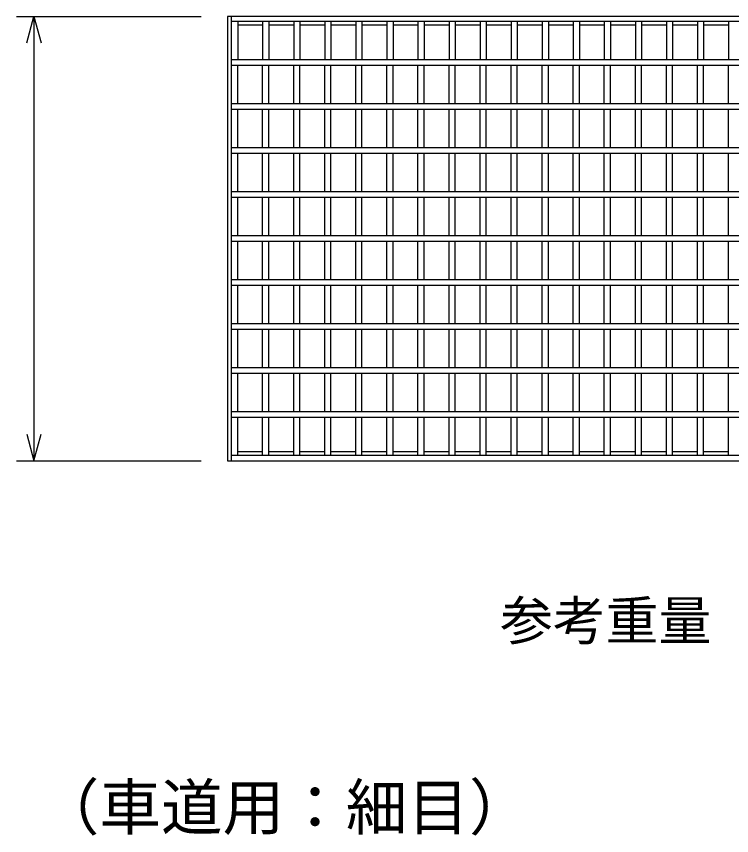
# Model space of a CAD drawing. Units: millimetres, scale not verified. Extents: x -16800 to 16800, y -5940 to 5940.
# Drawn here: x -3444 to -2632, y 1498 to 2429 of the extents above; entities that cross this region are included whole.
import ezdxf
from ezdxf.enums import TextEntityAlignment as Align

# ---------------------------------------------------------------- set-up
doc = ezdxf.new("R2010")
doc.units = ezdxf.units.MM
doc.header["$LTSCALE"] = 20
doc.layers.add('0-0_DIM', color=7, linetype='Continuous', lineweight=25)
doc.layers.add('0-2_HATCH', color=6, linetype='Continuous', lineweight=25)
doc.styles.add('ＭＳ ゴシック', font='')
doc.styles.get('ＭＳ ゴシック').set_extended_font_data('MS Gothic')

msp = doc.modelspace()

# ---------------------------------------------------------------- linework, layer by layer
at = {"layer": '0-0_DIM'}
for p, q in [((-3444.38, 2429.12), (-3234.38, 2429.12)), ((-3424.38, 2429.12), (-3424.38, 1924.12)), ((-3444.38, 1924.12), (-3234.38, 1924.12))]:
    msp.add_line(p, q, dxfattribs=at)
for points in [[(-3432.42, 2399.12), (-3424.38, 2429.12), (-3416.34, 2399.12)], [(-3432.42, 1954.12), (-3424.38, 1924.12), (-3416.34, 1954.12)]]:
    msp.add_lwpolyline(points, dxfattribs=at)
at = {"layer": '0-2_HATCH'}
for p, q in [((-3199.88, 1924.12), (-3199.88, 2429.12)), ((-2204.88, 2423.12), (-3199.88, 2423.12)), ((-3192.88, 2423.12), (-3192.88, 2379.62)), ((-3164.6, 2423.12), (-3164.6, 2379.62)), ((-3157.6, 2423.12), (-3157.6, 2379.62)), ((-3129.31, 2423.12), (-3129.31, 2379.62)), ((-3122.31, 2423.12), (-3122.31, 2379.62)), ((-3094.02, 2423.12), (-3094.02, 2379.62)), ((-3087.02, 2423.12), (-3087.02, 2379.62)), ((-3058.74, 2423.12), (-3058.74, 2379.62)), ((-3051.74, 2423.12), (-3051.74, 2379.62)), ((-3023.45, 2423.12), (-3023.45, 2379.62)), ((-3016.45, 2423.12), (-3016.45, 2379.62)), ((-2988.17, 2423.12), (-2988.17, 2379.62)), ((-2981.17, 2423.12), (-2981.17, 2379.62)), ((-2952.88, 2423.12), (-2952.88, 2379.62)), ((-2945.88, 2423.12), (-2945.88, 2379.62)), ((-2917.6, 2423.12), (-2917.6, 2379.62)), ((-2910.6, 2423.12), (-2910.6, 2379.62)), ((-2882.31, 2423.12), (-2882.31, 2379.62)), ((-2875.31, 2423.12), (-2875.31, 2379.62)), ((-2847.02, 2423.12), (-2847.02, 2379.62)), ((-2840.02, 2423.12), (-2840.02, 2379.62)), ((-2811.74, 2423.12), (-2811.74, 2379.62)), ((-2804.74, 2423.12), (-2804.74, 2379.62)), ((-2776.45, 2423.12), (-2776.45, 2379.62)), ((-2769.45, 2423.12), (-2769.45, 2379.62)), ((-2741.17, 2423.12), (-2741.17, 2379.62)), ((-2734.17, 2423.12), (-2734.17, 2379.62)), ((-2705.88, 2423.12), (-2705.88, 2379.62)), ((-2698.88, 2423.12), (-2698.88, 2379.62)), ((-2670.6, 2423.12), (-2670.6, 2379.62)), ((-2663.6, 2423.12), (-2663.6, 2379.62)), ((-2635.31, 2423.12), (-2635.31, 2379.62)), ((-3164.6, 2419.12), (-3192.88, 2419.12)), ((-3129.31, 2419.12), (-3157.6, 2419.12)), ((-3094.02, 2419.12), (-3122.31, 2419.12)), ((-3058.74, 2419.12), (-3087.02, 2419.12)), ((-3023.45, 2419.12), (-3051.74, 2419.12)), ((-2988.17, 2419.12), (-3016.45, 2419.12)), ((-2952.88, 2419.12), (-2981.17, 2419.12)), ((-2917.6, 2419.12), (-2945.88, 2419.12)), ((-2882.31, 2419.12), (-2910.6, 2419.12)), ((-2847.02, 2419.12), (-2875.31, 2419.12)), ((-2811.74, 2419.12), (-2840.02, 2419.12)), ((-2776.45, 2419.12), (-2804.74, 2419.12)), ((-2741.17, 2419.12), (-2769.45, 2419.12)), ((-2705.88, 2419.12), (-2734.17, 2419.12)), ((-2670.6, 2419.12), (-2698.88, 2419.12)), ((-2635.31, 2419.12), (-2663.6, 2419.12)), ((-2204.88, 2379.62), (-3199.88, 2379.62)), ((-3199.88, 2373.62), (-2204.88, 2373.62)), ((-3192.88, 2329.62), (-3192.88, 2373.62)), ((-3164.6, 2329.62), (-3164.6, 2373.62)), ((-3157.6, 2329.62), (-3157.6, 2373.62)), ((-3129.31, 2329.62), (-3129.31, 2373.62)), ((-3122.31, 2329.62), (-3122.31, 2373.62)), ((-3094.02, 2329.62), (-3094.02, 2373.62)), ((-3087.02, 2329.62), (-3087.02, 2373.62)), ((-3058.74, 2329.62), (-3058.74, 2373.62)), ((-3051.74, 2329.62), (-3051.74, 2373.62)), ((-3023.45, 2329.62), (-3023.45, 2373.62)), ((-3016.45, 2329.62), (-3016.45, 2373.62)), ((-2988.17, 2329.62), (-2988.17, 2373.62)), ((-2981.17, 2329.62), (-2981.17, 2373.62)), ((-2952.88, 2329.62), (-2952.88, 2373.62)), ((-2945.88, 2329.62), (-2945.88, 2373.62)), ((-2917.6, 2329.62), (-2917.6, 2373.62)), ((-2910.6, 2329.62), (-2910.6, 2373.62)), ((-2882.31, 2329.62), (-2882.31, 2373.62)), ((-2875.31, 2329.62), (-2875.31, 2373.62)), ((-2847.02, 2329.62), (-2847.02, 2373.62)), ((-2840.02, 2329.62), (-2840.02, 2373.62)), ((-2811.74, 2329.62), (-2811.74, 2373.62)), ((-2804.74, 2329.62), (-2804.74, 2373.62)), ((-2776.45, 2329.62), (-2776.45, 2373.62)), ((-2769.45, 2329.62), (-2769.45, 2373.62)), ((-2741.17, 2329.62), (-2741.17, 2373.62)), ((-2734.17, 2329.62), (-2734.17, 2373.62)), ((-2705.88, 2329.62), (-2705.88, 2373.62)), ((-2698.88, 2329.62), (-2698.88, 2373.62)), ((-2670.6, 2329.62), (-2670.6, 2373.62)), ((-2663.6, 2329.62), (-2663.6, 2373.62)), ((-2635.31, 2329.62), (-2635.31, 2373.62)), ((-2204.88, 2329.62), (-3199.88, 2329.62)), ((-3199.88, 2323.62), (-2204.88, 2323.62)), ((-3192.88, 2279.62), (-3192.88, 2323.62)), ((-3164.6, 2279.62), (-3164.6, 2323.62)), ((-3157.6, 2279.62), (-3157.6, 2323.62)), ((-3129.31, 2279.62), (-3129.31, 2323.62)), ((-3122.31, 2279.62), (-3122.31, 2323.62)), ((-3094.02, 2279.62), (-3094.02, 2323.62)), ((-3087.02, 2279.62), (-3087.02, 2323.62)), ((-3058.74, 2279.62), (-3058.74, 2323.62)), ((-3051.74, 2279.62), (-3051.74, 2323.62)), ((-3023.45, 2279.62), (-3023.45, 2323.62)), ((-3016.45, 2279.62), (-3016.45, 2323.62)), ((-2988.17, 2279.62), (-2988.17, 2323.62)), ((-2981.17, 2279.62), (-2981.17, 2323.62)), ((-2952.88, 2279.62), (-2952.88, 2323.62)), ((-2945.88, 2279.62), (-2945.88, 2323.62)), ((-2917.6, 2279.62), (-2917.6, 2323.62)), ((-2910.6, 2279.62), (-2910.6, 2323.62)), ((-2882.31, 2279.62), (-2882.31, 2323.62)), ((-2875.31, 2279.62), (-2875.31, 2323.62)), ((-2847.02, 2279.62), (-2847.02, 2323.62)), ((-2840.02, 2279.62), (-2840.02, 2323.62)), ((-2811.74, 2279.62), (-2811.74, 2323.62)), ((-2804.74, 2279.62), (-2804.74, 2323.62)), ((-2776.45, 2279.62), (-2776.45, 2323.62)), ((-2769.45, 2279.62), (-2769.45, 2323.62)), ((-2741.17, 2279.62), (-2741.17, 2323.62)), ((-2734.17, 2279.62), (-2734.17, 2323.62)), ((-2705.88, 2279.62), (-2705.88, 2323.62)), ((-2698.88, 2279.62), (-2698.88, 2323.62)), ((-2670.6, 2279.62), (-2670.6, 2323.62)), ((-2663.6, 2279.62), (-2663.6, 2323.62)), ((-2635.31, 2279.62), (-2635.31, 2323.62)), ((-2204.88, 2279.62), (-3199.88, 2279.62)), ((-3199.88, 2273.62), (-2204.88, 2273.62)), ((-3192.88, 2229.62), (-3192.88, 2273.62)), ((-3164.6, 2229.62), (-3164.6, 2273.62)), ((-3157.6, 2229.62), (-3157.6, 2273.62)), ((-3129.31, 2229.62), (-3129.31, 2273.62)), ((-3122.31, 2229.62), (-3122.31, 2273.62)), ((-3094.02, 2229.62), (-3094.02, 2273.62)), ((-3087.02, 2229.62), (-3087.02, 2273.62)), ((-3058.74, 2229.62), (-3058.74, 2273.62)), ((-3051.74, 2229.62), (-3051.74, 2273.62)), ((-3023.45, 2229.62), (-3023.45, 2273.62)), ((-3016.45, 2229.62), (-3016.45, 2273.62)), ((-2988.17, 2229.62), (-2988.17, 2273.62)), ((-2981.17, 2229.62), (-2981.17, 2273.62)), ((-2952.88, 2229.62), (-2952.88, 2273.62)), ((-2945.88, 2229.62), (-2945.88, 2273.62)), ((-2917.6, 2229.62), (-2917.6, 2273.62)), ((-2910.6, 2229.62), (-2910.6, 2273.62)), ((-2882.31, 2229.62), (-2882.31, 2273.62)), ((-2875.31, 2229.62), (-2875.31, 2273.62)), ((-2847.02, 2229.62), (-2847.02, 2273.62)), ((-2840.02, 2229.62), (-2840.02, 2273.62)), ((-2811.74, 2229.62), (-2811.74, 2273.62)), ((-2804.74, 2229.62), (-2804.74, 2273.62)), ((-2776.45, 2229.62), (-2776.45, 2273.62)), ((-2769.45, 2229.62), (-2769.45, 2273.62)), ((-2741.17, 2229.62), (-2741.17, 2273.62)), ((-2734.17, 2229.62), (-2734.17, 2273.62)), ((-2705.88, 2229.62), (-2705.88, 2273.62)), ((-2698.88, 2229.62), (-2698.88, 2273.62)), ((-2670.6, 2229.62), (-2670.6, 2273.62)), ((-2663.6, 2229.62), (-2663.6, 2273.62)), ((-2635.31, 2229.62), (-2635.31, 2273.62)), ((-2204.88, 2229.62), (-3199.88, 2229.62)), ((-3199.88, 2223.62), (-2204.88, 2223.62)), ((-3192.88, 2179.62), (-3192.88, 2223.62)), ((-3164.6, 2179.62), (-3164.6, 2223.62)), ((-3157.6, 2179.62), (-3157.6, 2223.62)), ((-3129.31, 2179.62), (-3129.31, 2223.62)), ((-3122.31, 2179.62), (-3122.31, 2223.62)), ((-3094.02, 2179.62), (-3094.02, 2223.62)), ((-3087.02, 2179.62), (-3087.02, 2223.62)), ((-3058.74, 2179.62), (-3058.74, 2223.62)), ((-3051.74, 2179.62), (-3051.74, 2223.62)), ((-3023.45, 2179.62), (-3023.45, 2223.62)), ((-3016.45, 2179.62), (-3016.45, 2223.62)), ((-2988.17, 2179.62), (-2988.17, 2223.62)), ((-2981.17, 2179.62), (-2981.17, 2223.62)), ((-2952.88, 2179.62), (-2952.88, 2223.62)), ((-2945.88, 2179.62), (-2945.88, 2223.62)), ((-2917.6, 2179.62), (-2917.6, 2223.62)), ((-2910.6, 2179.62), (-2910.6, 2223.62)), ((-2882.31, 2179.62), (-2882.31, 2223.62)), ((-2875.31, 2179.62), (-2875.31, 2223.62)), ((-2847.02, 2179.62), (-2847.02, 2223.62)), ((-2840.02, 2179.62), (-2840.02, 2223.62)), ((-2811.74, 2179.62), (-2811.74, 2223.62)), ((-2804.74, 2179.62), (-2804.74, 2223.62)), ((-2776.45, 2179.62), (-2776.45, 2223.62)), ((-2769.45, 2179.62), (-2769.45, 2223.62)), ((-2741.17, 2179.62), (-2741.17, 2223.62)), ((-2734.17, 2179.62), (-2734.17, 2223.62)), ((-2705.88, 2179.62), (-2705.88, 2223.62)), ((-2698.88, 2179.62), (-2698.88, 2223.62)), ((-2670.6, 2179.62), (-2670.6, 2223.62)), ((-2663.6, 2179.62), (-2663.6, 2223.62)), ((-2635.31, 2179.62), (-2635.31, 2223.62)), ((-2204.88, 2179.62), (-3199.88, 2179.62)), ((-3199.88, 2173.62), (-2204.88, 2173.62)), ((-3192.88, 2129.62), (-3192.88, 2173.62)), ((-3164.6, 2129.62), (-3164.6, 2173.62)), ((-3157.6, 2129.62), (-3157.6, 2173.62)), ((-3129.31, 2129.62), (-3129.31, 2173.62)), ((-3122.31, 2129.62), (-3122.31, 2173.62)), ((-3094.02, 2129.62), (-3094.02, 2173.62)), ((-3087.02, 2129.62), (-3087.02, 2173.62)), ((-3058.74, 2129.62), (-3058.74, 2173.62)), ((-3051.74, 2129.62), (-3051.74, 2173.62)), ((-3023.45, 2129.62), (-3023.45, 2173.62)), ((-3016.45, 2129.62), (-3016.45, 2173.62)), ((-2988.17, 2129.62), (-2988.17, 2173.62)), ((-2981.17, 2129.62), (-2981.17, 2173.62)), ((-2952.88, 2129.62), (-2952.88, 2173.62)), ((-2945.88, 2129.62), (-2945.88, 2173.62)), ((-2917.6, 2129.62), (-2917.6, 2173.62)), ((-2910.6, 2129.62), (-2910.6, 2173.62)), ((-2882.31, 2129.62), (-2882.31, 2173.62)), ((-2875.31, 2129.62), (-2875.31, 2173.62)), ((-2847.02, 2129.62), (-2847.02, 2173.62)), ((-2840.02, 2129.62), (-2840.02, 2173.62)), ((-2811.74, 2129.62), (-2811.74, 2173.62)), ((-2804.74, 2129.62), (-2804.74, 2173.62)), ((-2776.45, 2129.62), (-2776.45, 2173.62)), ((-2769.45, 2129.62), (-2769.45, 2173.62)), ((-2741.17, 2129.62), (-2741.17, 2173.62)), ((-2734.17, 2129.62), (-2734.17, 2173.62)), ((-2705.88, 2129.62), (-2705.88, 2173.62)), ((-2698.88, 2129.62), (-2698.88, 2173.62)), ((-2670.6, 2129.62), (-2670.6, 2173.62)), ((-2663.6, 2129.62), (-2663.6, 2173.62)), ((-2635.31, 2129.62), (-2635.31, 2173.62)), ((-2204.88, 2129.62), (-3199.88, 2129.62)), ((-3199.88, 2123.62), (-2204.88, 2123.62)), ((-3192.88, 2079.62), (-3192.88, 2123.62)), ((-3164.6, 2079.62), (-3164.6, 2123.62)), ((-3157.6, 2079.62), (-3157.6, 2123.62)), ((-3129.31, 2079.62), (-3129.31, 2123.62)), ((-3122.31, 2079.62), (-3122.31, 2123.62)), ((-3094.02, 2079.62), (-3094.02, 2123.62)), ((-3087.02, 2079.62), (-3087.02, 2123.62)), ((-3058.74, 2079.62), (-3058.74, 2123.62)), ((-3051.74, 2079.62), (-3051.74, 2123.62)), ((-3023.45, 2079.62), (-3023.45, 2123.62)), ((-3016.45, 2079.62), (-3016.45, 2123.62)), ((-2988.17, 2079.62), (-2988.17, 2123.62)), ((-2981.17, 2079.62), (-2981.17, 2123.62)), ((-2952.88, 2079.62), (-2952.88, 2123.62)), ((-2945.88, 2079.62), (-2945.88, 2123.62)), ((-2917.6, 2079.62), (-2917.6, 2123.62)), ((-2910.6, 2079.62), (-2910.6, 2123.62)), ((-2882.31, 2079.62), (-2882.31, 2123.62)), ((-2875.31, 2079.62), (-2875.31, 2123.62)), ((-2847.02, 2079.62), (-2847.02, 2123.62)), ((-2840.02, 2079.62), (-2840.02, 2123.62)), ((-2811.74, 2079.62), (-2811.74, 2123.62)), ((-2804.74, 2079.62), (-2804.74, 2123.62)), ((-2776.45, 2079.62), (-2776.45, 2123.62)), ((-2769.45, 2079.62), (-2769.45, 2123.62)), ((-2741.17, 2079.62), (-2741.17, 2123.62)), ((-2734.17, 2079.62), (-2734.17, 2123.62)), ((-2705.88, 2079.62), (-2705.88, 2123.62)), ((-2698.88, 2079.62), (-2698.88, 2123.62)), ((-2670.6, 2079.62), (-2670.6, 2123.62)), ((-2663.6, 2079.62), (-2663.6, 2123.62)), ((-2635.31, 2079.62), (-2635.31, 2123.62)), ((-2204.88, 2079.62), (-3199.88, 2079.62)), ((-3199.88, 2073.62), (-2204.88, 2073.62)), ((-3192.88, 2029.62), (-3192.88, 2073.62)), ((-3164.6, 2029.62), (-3164.6, 2073.62)), ((-3157.6, 2029.62), (-3157.6, 2073.62)), ((-3129.31, 2029.62), (-3129.31, 2073.62)), ((-3122.31, 2029.62), (-3122.31, 2073.62)), ((-3094.02, 2029.62), (-3094.02, 2073.62)), ((-3087.02, 2029.62), (-3087.02, 2073.62)), ((-3058.74, 2029.62), (-3058.74, 2073.62)), ((-3051.74, 2029.62), (-3051.74, 2073.62)), ((-3023.45, 2029.62), (-3023.45, 2073.62)), ((-3016.45, 2029.62), (-3016.45, 2073.62)), ((-2988.17, 2029.62), (-2988.17, 2073.62)), ((-2981.17, 2029.62), (-2981.17, 2073.62)), ((-2952.88, 2029.62), (-2952.88, 2073.62)), ((-2945.88, 2029.62), (-2945.88, 2073.62)), ((-2917.6, 2029.62), (-2917.6, 2073.62)), ((-2910.6, 2029.62), (-2910.6, 2073.62)), ((-2882.31, 2029.62), (-2882.31, 2073.62)), ((-2875.31, 2029.62), (-2875.31, 2073.62)), ((-2847.02, 2029.62), (-2847.02, 2073.62)), ((-2840.02, 2029.62), (-2840.02, 2073.62)), ((-2811.74, 2029.62), (-2811.74, 2073.62)), ((-2804.74, 2029.62), (-2804.74, 2073.62)), ((-2776.45, 2029.62), (-2776.45, 2073.62)), ((-2769.45, 2029.62), (-2769.45, 2073.62)), ((-2741.17, 2029.62), (-2741.17, 2073.62)), ((-2734.17, 2029.62), (-2734.17, 2073.62)), ((-2705.88, 2029.62), (-2705.88, 2073.62)), ((-2698.88, 2029.62), (-2698.88, 2073.62)), ((-2670.6, 2029.62), (-2670.6, 2073.62)), ((-2663.6, 2029.62), (-2663.6, 2073.62)), ((-2635.31, 2029.62), (-2635.31, 2073.62)), ((-2204.88, 2029.62), (-3199.88, 2029.62)), ((-3199.88, 2023.62), (-2204.88, 2023.62)), ((-3192.88, 1979.62), (-3192.88, 2023.62)), ((-3164.6, 1979.62), (-3164.6, 2023.62)), ((-3157.6, 1979.62), (-3157.6, 2023.62)), ((-3129.31, 1979.62), (-3129.31, 2023.62)), ((-3122.31, 1979.62), (-3122.31, 2023.62)), ((-3094.02, 1979.62), (-3094.02, 2023.62)), ((-3087.02, 1979.62), (-3087.02, 2023.62)), ((-3058.74, 1979.62), (-3058.74, 2023.62)), ((-3051.74, 1979.62), (-3051.74, 2023.62)), ((-3023.45, 1979.62), (-3023.45, 2023.62)), ((-3016.45, 1979.62), (-3016.45, 2023.62)), ((-2988.17, 1979.62), (-2988.17, 2023.62)), ((-2981.17, 1979.62), (-2981.17, 2023.62)), ((-2952.88, 1979.62), (-2952.88, 2023.62)), ((-2945.88, 1979.62), (-2945.88, 2023.62)), ((-2917.6, 1979.62), (-2917.6, 2023.62)), ((-2910.6, 1979.62), (-2910.6, 2023.62)), ((-2882.31, 1979.62), (-2882.31, 2023.62)), ((-2875.31, 1979.62), (-2875.31, 2023.62)), ((-2847.02, 1979.62), (-2847.02, 2023.62)), ((-2840.02, 1979.62), (-2840.02, 2023.62)), ((-2811.74, 1979.62), (-2811.74, 2023.62)), ((-2804.74, 1979.62), (-2804.74, 2023.62)), ((-2776.45, 1979.62), (-2776.45, 2023.62)), ((-2769.45, 1979.62), (-2769.45, 2023.62)), ((-2741.17, 1979.62), (-2741.17, 2023.62)), ((-2734.17, 1979.62), (-2734.17, 2023.62)), ((-2705.88, 1979.62), (-2705.88, 2023.62)), ((-2698.88, 1979.62), (-2698.88, 2023.62)), ((-2670.6, 1979.62), (-2670.6, 2023.62)), ((-2663.6, 1979.62), (-2663.6, 2023.62)), ((-2635.31, 1979.62), (-2635.31, 2023.62)), ((-2204.88, 1979.62), (-3199.88, 1979.62)), ((-3199.88, 1973.62), (-2204.88, 1973.62)), ((-3192.88, 1930.12), (-3192.88, 1973.62)), ((-3164.6, 1930.12), (-3164.6, 1973.62)), ((-3157.6, 1930.12), (-3157.6, 1973.62)), ((-3129.31, 1930.12), (-3129.31, 1973.62)), ((-3122.31, 1930.12), (-3122.31, 1973.62)), ((-3094.02, 1930.12), (-3094.02, 1973.62)), ((-3087.02, 1930.12), (-3087.02, 1973.62)), ((-3058.74, 1930.12), (-3058.74, 1973.62)), ((-3051.74, 1930.12), (-3051.74, 1973.62)), ((-3023.45, 1930.12), (-3023.45, 1973.62)), ((-3016.45, 1930.12), (-3016.45, 1973.62)), ((-2988.17, 1930.12), (-2988.17, 1973.62)), ((-2981.17, 1930.12), (-2981.17, 1973.62)), ((-2952.88, 1930.12), (-2952.88, 1973.62)), ((-2945.88, 1930.12), (-2945.88, 1973.62)), ((-2917.6, 1930.12), (-2917.6, 1973.62)), ((-2910.6, 1930.12), (-2910.6, 1973.62)), ((-2882.31, 1930.12), (-2882.31, 1973.62)), ((-2875.31, 1930.12), (-2875.31, 1973.62)), ((-2847.02, 1930.12), (-2847.02, 1973.62)), ((-2840.02, 1930.12), (-2840.02, 1973.62)), ((-2811.74, 1930.12), (-2811.74, 1973.62)), ((-2804.74, 1930.12), (-2804.74, 1973.62)), ((-2776.45, 1930.12), (-2776.45, 1973.62)), ((-2769.45, 1930.12), (-2769.45, 1973.62)), ((-2741.17, 1930.12), (-2741.17, 1973.62)), ((-2734.17, 1930.12), (-2734.17, 1973.62)), ((-2705.88, 1930.12), (-2705.88, 1973.62)), ((-2698.88, 1930.12), (-2698.88, 1973.62)), ((-2670.6, 1930.12), (-2670.6, 1973.62)), ((-2663.6, 1930.12), (-2663.6, 1973.62)), ((-2635.31, 1930.12), (-2635.31, 1973.62)), ((-2204.88, 1930.12), (-3199.88, 1930.12)), ((-3164.6, 1934.12), (-3192.88, 1934.12)), ((-3129.31, 1934.12), (-3157.6, 1934.12)), ((-3094.02, 1934.12), (-3122.31, 1934.12)), ((-3058.74, 1934.12), (-3087.02, 1934.12)), ((-3023.45, 1934.12), (-3051.74, 1934.12)), ((-2988.17, 1934.12), (-3016.45, 1934.12)), ((-2952.88, 1934.12), (-2981.17, 1934.12)), ((-2917.6, 1934.12), (-2945.88, 1934.12)), ((-2882.31, 1934.12), (-2910.6, 1934.12)), ((-2847.02, 1934.12), (-2875.31, 1934.12)), ((-2811.74, 1934.12), (-2840.02, 1934.12)), ((-2776.45, 1934.12), (-2804.74, 1934.12)), ((-2741.17, 1934.12), (-2769.45, 1934.12)), ((-2705.88, 1934.12), (-2734.17, 1934.12)), ((-2670.6, 1934.12), (-2698.88, 1934.12)), ((-2635.31, 1934.12), (-2663.6, 1934.12))]:
    msp.add_line(p, q, dxfattribs=at)
msp.add_lwpolyline([(-2200.38, 2429.12), (-3204.38, 2429.12), (-3204.38, 1924.12), (-2200.38, 1924.12)], dxfattribs=at)

# ---------------------------------------------------------------- texts
at = {"layer": '0-0_DIM', "style": 'ＭＳ ゴシック'}
for s, height, p in [('参考重量\u3000W=43.4kg', 43.99, (-2894.89, 1707.19)), ('（車道用：細目）', 51.32, (-3420.1, 1489.32))]:
    msp.add_text(s, height=height, dxfattribs=at).set_placement(p, align=Align.BOTTOM_LEFT)

doc.saveas('drawing.dxf')
